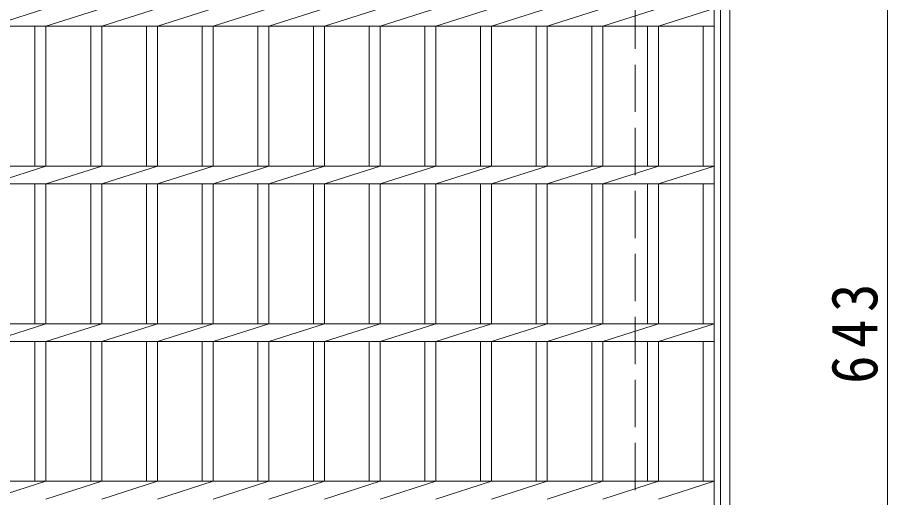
# Model space of a CAD drawing. Units: millimetres at full size, sheet at 1:10; details may follow other scales. Extents: x -1532 to 1873, y -1939 to 1515.
# Drawn here: x -978 to -426, y 806 to 1111 of the extents above; entities that cross this region are included whole.
import ezdxf

# ---------------------------------------------------------------- set-up
doc = ezdxf.new("R2010")
doc.units = ezdxf.units.MM
doc.header["$LTSCALE"] = 10
doc.linetypes.add('DASHED3', pattern=[4, 3, -1])
for name, color, linetype, lineweight in [('C-1', 2, 'Continuous', 9), ('C-2', 3, 'Continuous', 9), ('C-4', 7, 'Continuous', 9)]:
    doc.layers.add(name, color=color, linetype=linetype, lineweight=lineweight)
doc.styles.add('ＭＳ ゴシック', font='')
doc.styles.get('ＭＳ ゴシック').set_extended_font_data('MS Gothic')

msp = doc.modelspace()

# ---------------------------------------------------------------- linework, layer by layer
at = {"layer": 'C-1'}
for p, q in [((-526.5, 550.63), (-526.5, 1270.63)), ((-532.5, 1264.63), (-532.5, 556.63))]:
    msp.add_line(p, q, dxfattribs=at)
at = {"layer": 'C-1', "linetype": 'DASHED3'}
msp.add_line((-586.5, 610.63), (-586.5, 1210.63), dxfattribs=at)
at = {"layer": 'C-2'}
for p, q in [((-536.5, 560.63), (-536.5, 1260.63)), ((-995.5, 1104.98), (-960.2, 1116.28)), ((-960.2, 1104.98), (-924.8, 1116.28)), ((-924.8, 1104.98), (-889.5, 1116.28)), ((-889.5, 1104.98), (-854.2, 1116.28)), ((-854.2, 1104.98), (-818.9, 1116.28)), ((-818.9, 1104.98), (-783.6, 1116.28)), ((-783.6, 1104.98), (-748.3, 1116.28)), ((-748.3, 1104.98), (-712.9, 1116.28)), ((-712.9, 1104.98), (-677.6, 1116.28)), ((-677.6, 1104.98), (-642.3, 1116.28)), ((-642.3, 1104.98), (-607, 1116.28)), ((-607, 1104.98), (-571.7, 1116.28)), ((-571.7, 1104.98), (-536.5, 1116.28)), ((-1236.5, 1104.98), (-536.5, 1104.98)), ((-967.2, 1016.28), (-967.2, 1104.98)), ((-960.2, 1016.28), (-960.2, 1104.98)), ((-931.8, 1016.28), (-931.8, 1104.98)), ((-924.8, 1016.28), (-924.8, 1104.98)), ((-896.5, 1016.28), (-896.5, 1104.98)), ((-889.5, 1016.28), (-889.5, 1104.98)), ((-861.2, 1016.28), (-861.2, 1104.98)), ((-854.2, 1016.28), (-854.2, 1104.98)), ((-825.9, 1016.28), (-825.9, 1104.98)), ((-818.9, 1016.28), (-818.9, 1104.98)), ((-790.6, 1016.28), (-790.6, 1104.98)), ((-783.6, 1016.28), (-783.6, 1104.98)), ((-755.3, 1016.28), (-755.3, 1104.98)), ((-748.3, 1016.28), (-748.3, 1104.98)), ((-719.9, 1016.28), (-719.9, 1104.98)), ((-712.9, 1016.28), (-712.9, 1104.98)), ((-684.6, 1016.28), (-684.6, 1104.98)), ((-677.6, 1016.28), (-677.6, 1104.98)), ((-649.3, 1016.28), (-649.3, 1104.98)), ((-642.3, 1016.28), (-642.3, 1104.98)), ((-614, 1016.28), (-614, 1104.98)), ((-607, 1016.28), (-607, 1104.98)), ((-578.7, 1016.28), (-578.7, 1104.98)), ((-571.7, 1016.28), (-571.7, 1104.98)), ((-543.5, 1016.28), (-543.5, 1104.98)), ((-1236.5, 1016.28), (-536.5, 1016.28)), ((-995.5, 1004.98), (-960.2, 1016.28)), ((-960.2, 1004.98), (-924.8, 1016.28)), ((-924.8, 1004.98), (-889.5, 1016.28)), ((-889.5, 1004.98), (-854.2, 1016.28)), ((-854.2, 1004.98), (-818.9, 1016.28)), ((-818.9, 1004.98), (-783.6, 1016.28)), ((-783.6, 1004.98), (-748.3, 1016.28)), ((-748.3, 1004.98), (-712.9, 1016.28)), ((-712.9, 1004.98), (-677.6, 1016.28)), ((-677.6, 1004.98), (-642.3, 1016.28)), ((-642.3, 1004.98), (-607, 1016.28)), ((-607, 1004.98), (-571.7, 1016.28)), ((-571.7, 1004.98), (-536.5, 1016.28)), ((-1236.5, 1004.98), (-536.5, 1004.98)), ((-967.2, 916.28), (-967.2, 1004.98)), ((-960.2, 916.28), (-960.2, 1004.98)), ((-931.8, 916.28), (-931.8, 1004.98)), ((-924.8, 916.28), (-924.8, 1004.98)), ((-896.5, 916.28), (-896.5, 1004.98)), ((-889.5, 916.28), (-889.5, 1004.98)), ((-861.2, 916.28), (-861.2, 1004.98)), ((-854.2, 916.28), (-854.2, 1004.98)), ((-825.9, 916.28), (-825.9, 1004.98)), ((-818.9, 916.28), (-818.9, 1004.98)), ((-790.6, 916.28), (-790.6, 1004.98)), ((-783.6, 916.28), (-783.6, 1004.98)), ((-755.3, 916.28), (-755.3, 1004.98)), ((-748.3, 916.28), (-748.3, 1004.98)), ((-719.9, 916.28), (-719.9, 1004.98)), ((-712.9, 916.28), (-712.9, 1004.98)), ((-684.6, 916.28), (-684.6, 1004.98)), ((-677.6, 916.28), (-677.6, 1004.98)), ((-649.3, 916.28), (-649.3, 1004.98)), ((-642.3, 916.28), (-642.3, 1004.98)), ((-614, 916.28), (-614, 1004.98)), ((-607, 916.28), (-607, 1004.98)), ((-578.7, 916.28), (-578.7, 1004.98)), ((-571.7, 916.28), (-571.7, 1004.98)), ((-543.5, 916.28), (-543.5, 1004.98)), ((-1236.5, 916.28), (-536.5, 916.28)), ((-995.5, 904.98), (-960.2, 916.28)), ((-960.2, 904.98), (-924.8, 916.28)), ((-924.8, 904.98), (-889.5, 916.28)), ((-889.5, 904.98), (-854.2, 916.28)), ((-854.2, 904.98), (-818.9, 916.28)), ((-818.9, 904.98), (-783.6, 916.28)), ((-783.6, 904.98), (-748.3, 916.28)), ((-748.3, 904.98), (-712.9, 916.28)), ((-712.9, 904.98), (-677.6, 916.28)), ((-677.6, 904.98), (-642.3, 916.28)), ((-642.3, 904.98), (-607, 916.28)), ((-607, 904.98), (-571.7, 916.28)), ((-571.7, 904.98), (-536.5, 916.28)), ((-1236.5, 904.98), (-536.5, 904.98)), ((-967.2, 816.28), (-967.2, 904.98)), ((-960.2, 816.28), (-960.2, 904.98)), ((-931.8, 816.28), (-931.8, 904.98)), ((-924.8, 816.28), (-924.8, 904.98)), ((-896.5, 816.28), (-896.5, 904.98)), ((-889.5, 816.28), (-889.5, 904.98)), ((-861.2, 816.28), (-861.2, 904.98)), ((-854.2, 816.28), (-854.2, 904.98)), ((-825.9, 816.28), (-825.9, 904.98)), ((-818.9, 816.28), (-818.9, 904.98)), ((-790.6, 816.28), (-790.6, 904.98)), ((-783.6, 816.28), (-783.6, 904.98)), ((-755.3, 816.28), (-755.3, 904.98)), ((-748.3, 816.28), (-748.3, 904.98)), ((-719.9, 816.28), (-719.9, 904.98)), ((-712.9, 816.28), (-712.9, 904.98)), ((-684.6, 816.28), (-684.6, 904.98)), ((-677.6, 816.28), (-677.6, 904.98)), ((-649.3, 816.28), (-649.3, 904.98)), ((-642.3, 816.28), (-642.3, 904.98)), ((-614, 816.28), (-614, 904.98)), ((-607, 816.28), (-607, 904.98)), ((-578.7, 816.28), (-578.7, 904.98)), ((-571.7, 816.28), (-571.7, 904.98)), ((-543.5, 816.28), (-543.5, 904.98)), ((-1236.5, 816.28), (-536.5, 816.28)), ((-995.5, 804.98), (-960.2, 816.28)), ((-960.2, 804.98), (-924.8, 816.28)), ((-924.8, 804.98), (-889.5, 816.28)), ((-889.5, 804.98), (-854.2, 816.28)), ((-854.2, 804.98), (-818.9, 816.28)), ((-818.9, 804.98), (-783.6, 816.28)), ((-783.6, 804.98), (-748.3, 816.28)), ((-748.3, 804.98), (-712.9, 816.28)), ((-712.9, 804.98), (-677.6, 816.28)), ((-677.6, 804.98), (-642.3, 816.28)), ((-642.3, 804.98), (-607, 816.28)), ((-607, 804.98), (-571.7, 816.28)), ((-571.7, 804.98), (-536.5, 816.28))]:
    msp.add_line(p, q, dxfattribs=at)
at = {"layer": 'C-4'}
msp.add_line((-426.5, 589.13), (-426.5, 1232.13), dxfattribs=at)

# ---------------------------------------------------------------- texts
at = {"layer": 'C-4', "color": 2, "insert": (-432.5, 878.13), "char_height": 29.33, "attachment_point": 7, "rotation": 90, "style": 'ＭＳ ゴシック'}
msp.add_mtext('\\T1.27;\\W0.9;643', dxfattribs=at)

doc.saveas('drawing.dxf')
